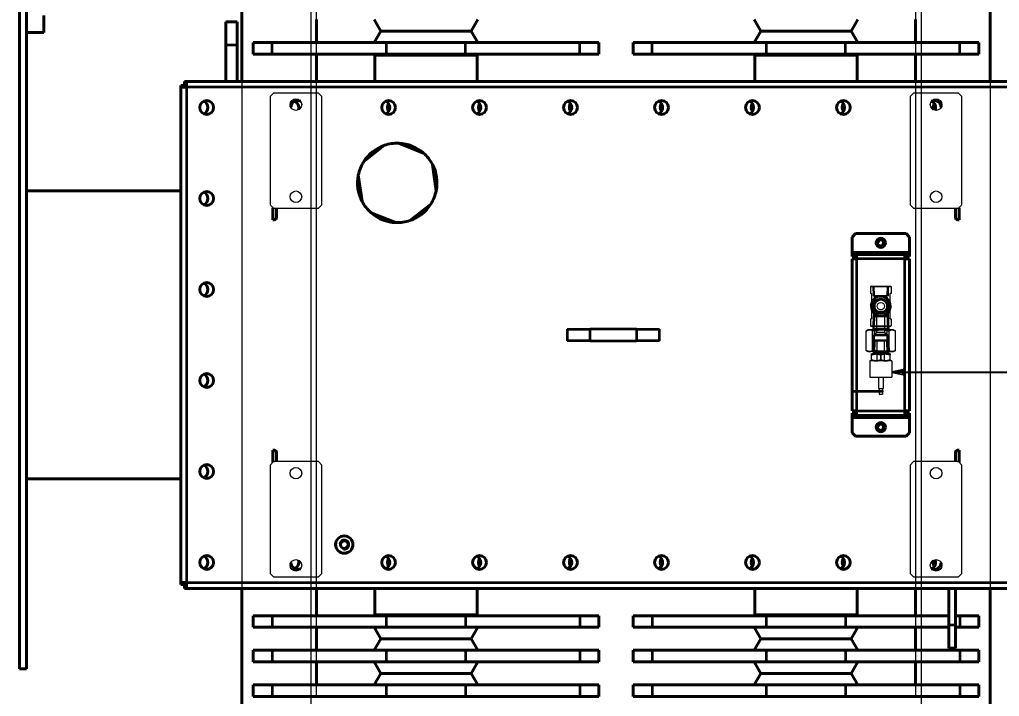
# Model space of a CAD drawing. Header units: millimetres. Extents: x 0 to 5945, y 0 to 4205.
# Drawn here: x 2516 to 3367, y 3101 to 3689 of the extents above; entities that cross this region are included whole.
import ezdxf

# ---------------------------------------------------------------- set-up
doc = ezdxf.new("R2010")
doc.units = ezdxf.units.MM
doc.header["$LTSCALE"] = 5
for name, color, linetype, lineweight in [('가려진 것(ISO)', 2, 'Continuous', 18), ('가시적인 것(ISO)', 3, 'Continuous', 40), ('가시적인 좁은 것(ISO)', 3, 'Continuous', 35), ('기호(ISO)', 5, 'Continuous', 25), ('참조(ISO)', 6, 'Continuous', 35), ('치수(ISO)', 2, 'Continuous', 25)]:
    doc.layers.add(name, color=color, linetype=linetype, lineweight=lineweight)
doc.styles.add('부품번호텍스트_PSTEK_POSCO', font='isocp.shx')
doc.styles.add('치수 텍스트_PSTEK_POSCO', font='isocp.shx')
doc.dimstyles.new('치수_PSTEK_POSCO', dxfattribs={"dimscale": 5, "dimtxt": 3, "dimasz": 2, "dimexe": 2, "dimexo": 2.5, "dimgap": 1, "dimtad": 1, "dimrnd": 1e-08, "dimdsep": 46, "dimtxsty": '치수 텍스트_PSTEK_POSCO', "dimcen": 0.09, "dimdle": 10, "dimclrd": 7, "dimclre": 7, "dimclrt": 2, "dimadec": 1, "dimazin": 2, "dimtfac": 1, "dimtmove": 0, "dimatfit": 3, "dimfxl": 0, "dimtolj": 1, "dimlwd": -1, "dimlwe": -1, "dimarcsym": 0})

# ---------------------------------------------------------------- blocks, each defined once
blk = doc.blocks.new('품번기호7')
at = {"layer": '기호(ISO)', "color": 7}
for p, q in [((656.68, 676.88), (654.68, 676.48)), ((656.68, 676.48), (654.68, 676.48)), ((654.68, 676.48), (656.68, 676.08)), ((656.68, 676.08), (656.68, 676.88)), ((656.68, 676.48), (732.45, 676.48))]:
    blk.add_line(p, q, dxfattribs=at)
at = {"layer": '기호(ISO)', "color": 7, "flags": 128}
blk.add_lwpolyline([(656.68, 676.88), (654.68, 676.48)], dxfattribs=at)
at = {"layer": '기호(ISO)'}
blk.add_circle((739.95, 676.48), 7.5, dxfattribs=at)
at = {"layer": '기호(ISO)', "color": 7}
blk.add_solid([(656.68, 676.88), (654.68, 676.48), (656.68, 676.08), (656.68, 676.88)], dxfattribs=at)
at = {"layer": '기호(ISO)', "color": 7, "insert": (739.95, 676.48), "char_height": 5, "attachment_point": 5, "style": '부품번호텍스트_PSTEK_POSCO'}
blk.add_mtext('11', dxfattribs=at)
blk = doc.blocks.new('*D46')
at = {"layer": 'Defpoints', "color": 0}
for p in [(3345.88, 3979.74), (3794.38, 3979.74), (3345.88, 2849.74)]:
    blk.add_point(p, dxfattribs=at)
at = {"layer": '치수(ISO)', "color": 7}
for p, q in [((3358.38, 3979.74), (3804.38, 3979.74)), ((3794.38, 2859.74), (3794.38, 3969.74)), ((3358.38, 2849.74), (3804.38, 2849.74))]:
    blk.add_line(p, q, dxfattribs=at)
for points in [[(3792.71, 3969.74), (3796.04, 3969.74), (3794.38, 3979.74)], [(3792.71, 2859.74), (3796.04, 2859.74), (3794.38, 2849.74)]]:
    blk.add_solid(points, dxfattribs=at)
at = {"layer": '치수(ISO)', "color": 2, "insert": (3781.88, 3398.98), "char_height": 15, "attachment_point": 4, "rotation": 90, "style": '치수 텍스트_PSTEK_POSCO'}
blk.add_mtext('\\A1;1130', dxfattribs=at)

msp = doc.modelspace()

# ---------------------------------------------------------------- linework, layer by layer
at = {"layer": '가려진 것(ISO)'}
for p, q in [((2768.8806, 4039.7386), (2768.8806, 2789.7386)), ((3298.8806, 4039.7386), (3298.8806, 2789.7386)), ((2773.8806, 3688.5386), (2773.8806, 3698.5386)), ((3293.8806, 3698.5386), (3293.8806, 3688.5386)), ((2773.8806, 3658.5386), (2773.8806, 3668.5386)), ((3293.8806, 3668.5386), (3293.8806, 3658.5386)), ((2708.8806, 3634.7386), (2708.8806, 3194.7386)), ((2773.8806, 3194.7386), (2773.8806, 3634.7386)), ((3293.8806, 3634.7386), (3293.8806, 3194.7386)), ((3358.8806, 3634.7386), (3358.8806, 3194.7386)), ((3255.3806, 3457.2386), (3254.8806, 3456.7386)), ((3254.8806, 3456.7386), (3272.8806, 3456.7386)), ((3254.8806, 3456.7386), (3254.8806, 3450.7386)), ((3255.3806, 3457.2386), (3272.3806, 3457.2386)), ((3257.072, 3457.2386), (3257.341, 3448.6306)), ((3258.4701, 3448.6306), (3258.2011, 3457.2386)), ((3269.2911, 3448.6306), (3269.5601, 3457.2386)), ((3270.4203, 3448.6306), (3270.6893, 3457.2386)), ((3272.3806, 3457.2386), (3272.8806, 3456.7386)), ((3272.8806, 3456.7386), (3272.8806, 3450.7386)), ((3255.8806, 3450.7386), (3254.8806, 3450.7386)), ((3255.8806, 3450.7386), (3255.8806, 3428.7386)), ((3270.4203, 3448.6306), (3257.341, 3448.6306)), ((3258.5211, 3430.8466), (3258.5211, 3448.6306)), ((3269.2401, 3430.8466), (3269.2401, 3448.6306)), ((3272.8806, 3450.7386), (3271.8806, 3450.7386)), ((3271.8806, 3428.7386), (3271.8806, 3450.7386)), ((3257.4242, 3433.149), (3256.9899, 3419.2386)), ((3257.341, 3430.8466), (3257.072, 3422.2386)), ((3257.341, 3430.8466), (3270.4203, 3430.8466)), ((3258.6306, 3435.2386), (3257.4242, 3433.149)), ((3270.337, 3433.149), (3257.4242, 3433.149)), ((3258.2806, 3433.149), (3257.8774, 3420.2323)), ((3258.4701, 3430.8466), (3258.2011, 3422.2386)), ((3269.1306, 3435.2386), (3258.6306, 3435.2386)), ((3260.3806, 3434.7386), (3259.8806, 3435.2386)), ((3267.3806, 3434.7386), (3260.3806, 3434.7386)), ((3260.3806, 3417.0068), (3260.3806, 3434.7386)), ((3267.3806, 3434.7386), (3267.8806, 3435.2386)), ((3267.3806, 3417.0068), (3267.3806, 3434.7386)), ((3269.1306, 3435.2386), (3270.337, 3433.149)), ((3269.2911, 3430.8466), (3269.5601, 3422.2386)), ((3269.8839, 3420.2323), (3269.4806, 3433.149)), ((3270.337, 3433.149), (3270.7713, 3419.2386)), ((3270.6893, 3422.2386), (3270.4203, 3430.8466)), ((3254.8806, 3428.7386), (3255.8806, 3428.7386)), ((3254.8806, 3428.7386), (3254.8806, 3422.7386)), ((3254.8806, 3422.7386), (3272.8806, 3422.7386)), ((3255.3806, 3422.2386), (3254.8806, 3422.7386)), ((3255.3806, 3422.2386), (3272.3806, 3422.2386)), ((3271.8806, 3428.7386), (3272.8806, 3428.7386)), ((3272.3806, 3422.2386), (3272.8806, 3422.7386)), ((3272.8806, 3428.7386), (3272.8806, 3422.7386)), ((3251.2205, 3401.221), (3251.2205, 3418.2561)), ((3252.8806, 3419.2386), (3251.7074, 3418.5612)), ((3254.8304, 3419.2386), (3252.8806, 3419.2386)), ((3264.7703, 3419.2386), (3254.8304, 3419.2386)), ((3256.7865, 3414.2454), (3256.3493, 3400.2386)), ((3256.6609, 3401.221), (3256.6609, 3418.2561)), ((3256.7865, 3414.2454), (3270.9747, 3414.2454)), ((3270.7403, 3420.2323), (3257.0209, 3420.2323)), ((3257.9469, 3415.2386), (3257.4985, 3400.8757)), ((3260.3806, 3417.0068), (3257.9469, 3415.2386)), ((3269.8143, 3415.2386), (3257.9469, 3415.2386)), ((3258.4402, 3401.221), (3258.4402, 3418.2561)), ((3267.3806, 3417.0068), (3260.3806, 3417.0068)), ((3273.8205, 3419.2386), (3264.7703, 3419.2386)), ((3267.3806, 3417.0068), (3269.8143, 3415.2386)), ((3269.321, 3401.221), (3269.321, 3418.2561)), ((3269.8143, 3415.2386), (3270.2627, 3400.8757)), ((3271.412, 3400.2386), (3270.9747, 3414.2454)), ((3271.1003, 3401.221), (3271.1003, 3418.2561)), ((3274.8806, 3419.2386), (3273.8205, 3419.2386)), ((3274.8806, 3419.2386), (3276.0538, 3418.5612)), ((3276.5407, 3401.221), (3276.5407, 3418.2561)), ((3257.4618, 3409.355), (3257.1148, 3398.2386)), ((3258.3454, 3410.2386), (3257.4618, 3409.355)), ((3270.2994, 3409.355), (3257.4618, 3409.355)), ((3270.2994, 3409.355), (3257.4618, 3409.355)), ((3258.5912, 3409.355), (3258.2752, 3399.2336)), ((3269.4158, 3410.2386), (3258.3454, 3410.2386)), ((3260.6306, 3392.2386), (3260.6306, 3410.2386)), ((3267.1306, 3392.2386), (3267.1306, 3410.2386)), ((3269.486, 3399.2336), (3269.17, 3409.355)), ((3269.4158, 3410.2386), (3270.2994, 3409.355)), ((3270.2994, 3409.355), (3270.6464, 3398.2386)), ((3252.8806, 3400.2386), (3251.7074, 3400.9159)), ((3254.8304, 3400.2386), (3252.8806, 3400.2386)), ((3264.7703, 3400.2386), (3254.8304, 3400.2386)), ((3255.0006, 3400.4551), (3254.8756, 3400.2386)), ((3272.7606, 3400.4551), (3255.0006, 3400.4551)), ((3255.1256, 3400.2386), (3255.0006, 3400.4551)), ((3255.8804, 3393.1051), (3255.8804, 3397.372)), ((3259.8803, 3398.2386), (3255.8806, 3398.2386)), ((3255.8808, 3393.1051), (3255.8808, 3397.372)), ((3257.4985, 3400.8757), (3257.1306, 3400.2386)), ((3270.6154, 3399.2336), (3257.1459, 3399.2336)), ((3257.4985, 3400.8757), (3270.2627, 3400.8757)), ((3267.8803, 3398.2386), (3259.8803, 3398.2386)), ((3263.8802, 3397.372), (3263.8802, 3393.1051)), ((3263.881, 3393.1051), (3263.881, 3397.372)), ((3273.8205, 3400.2386), (3264.7703, 3400.2386)), ((3271.8806, 3398.2386), (3267.8803, 3398.2386)), ((3270.2627, 3400.8757), (3270.6306, 3400.2386)), ((3271.8804, 3393.1051), (3271.8804, 3397.372)), ((3271.8808, 3393.1051), (3271.8808, 3397.372)), ((3272.6356, 3400.2386), (3272.7606, 3400.4551)), ((3272.7606, 3400.4551), (3272.8856, 3400.2386)), ((3274.8806, 3400.2386), (3273.8205, 3400.2386)), ((3274.8806, 3400.2386), (3276.0538, 3400.9159)), ((3273.3806, 3392.2386), (3254.3806, 3392.2386)), ((3254.3806, 3392.2386), (3254.3806, 3378.2386)), ((3273.3806, 3392.2386), (3273.3806, 3378.2386)), ((3254.3806, 3378.2386), (3273.3806, 3378.2386)), ((3261.8806, 3378.2386), (3261.8806, 3368.2386)), ((3265.8806, 3378.2386), (3265.8806, 3368.2386)), ((3265.555, 3366.2386), (3240.555, 3366.2386)), ((3240.555, 3365.2386), (3265.555, 3365.2386)), ((3261.8806, 3368.2386), (3265.8806, 3368.2386)), ((3262.3806, 3368.2386), (3262.3806, 3363.2386)), ((3262.3806, 3363.2386), (3265.3806, 3363.2386)), ((3265.3806, 3368.2386), (3265.3806, 3363.2386)), ((2773.8806, 3160.9386), (2773.8806, 3170.9386)), ((3293.8806, 3170.9386), (3293.8806, 3160.9386)), ((2773.8806, 3130.9386), (2773.8806, 3140.9386)), ((3293.8806, 3140.9386), (3293.8806, 3130.9386)), ((2773.8806, 3100.9386), (2773.8806, 3110.9386)), ((3293.8806, 3110.9386), (3293.8806, 3100.9386))]:
    msp.add_line(p, q, dxfattribs=at)
for radius in [8.5, 6.7658, 6.4188, 5.6795, 5.5352, 5.4105, 3.25]:
    msp.add_circle((3263.8806, 3439.7386), radius, dxfattribs=at)
for centre, radius, start, end in [((3263.8806, 3439.7386), 9, 27.2660445, 152.7339555), ((3263.8806, 3439.7386), 8, 81.1905755, 141.1905755), ((3263.8806, 3439.7386), 8, 21.1905755, 81.1905755), ((3263.8806, 3439.7386), 9, 152.7339555, 207.2660445), ((3263.8806, 3439.7386), 8, 141.1905755, 201.1905755), ((3263.8806, 3439.7386), 6.5397, 190, 100), ((3263.8806, 3439.7386), 5.3595, 152.1951561, 207.8048439), ((3263.8806, 3439.7386), 5.8783, 211.1905755, 121.1905755), ((3263.8806, 3439.7386), 5.5624, 211.1905755, 121.1905755), ((3263.8806, 3439.7386), 5.3595, 27.8048439, 152.1951561), ((3263.8806, 3439.7386), 5.3595, 332.1951561, 27.8048439), ((3263.8806, 3439.7386), 8, 321.1905755, 21.1905755), ((3263.8806, 3439.7386), 9, 332.7339555, 27.2660445), ((3263.8806, 3439.7386), 9, 207.2660445, 332.7339555), ((3263.8806, 3439.7386), 8, 201.1905755, 261.1905755), ((3263.8806, 3439.7386), 5.3595, 207.8048439, 332.1951561), ((3263.8806, 3439.7386), 8, 261.1905755, 321.1905755), ((3240.555, 3365.7386), 0.5, 90, 270), ((3240.555, 3365.7386), 0.5, 270, 90), ((3265.555, 3365.7386), 0.5, 90, 270), ((3265.555, 3365.7386), 0.5, 270, 90)]:
    msp.add_arc(centre, radius, start, end, dxfattribs=at)
for points, weights in [([(3260.5415, 3448.3516), (3258.9902, 3446.4228), (3257.6467, 3444.7524)], [1.01001874936, 1.04314139574, 1]), ([(3265.1058, 3447.6442), (3262.9875, 3447.9725), (3260.5415, 3448.3516)], [1, 1.04314139574, 1.01001874936]), ([(3269.6701, 3446.9368), (3267.2241, 3447.3159), (3265.1058, 3447.6442)], [1.01001874936, 1.04314139574, 1]), ([(3271.3397, 3442.6303), (3270.5648, 3444.629), (3269.6701, 3446.9368)], [1, 1.04314139574, 1.01001874936]), ([(3257.6467, 3444.7524), (3256.3033, 3443.0821), (3254.752, 3441.1533)], [1, 1.04314139574, 1.01001874936]), ([(3254.752, 3441.1533), (3255.6467, 3438.8454), (3256.4215, 3436.8468)], [1.01001874936, 1.04314139574, 1]), ([(3270.1145, 3434.7247), (3271.4579, 3436.3951), (3273.0092, 3438.3238)], [1, 1.04314139574, 1.01001874936]), ([(3273.0092, 3438.3238), (3272.1145, 3440.6317), (3271.3397, 3442.6303)], [1.01001874936, 1.04314139574, 1]), ([(3256.4215, 3436.8468), (3257.1964, 3434.8481), (3258.0911, 3432.5403)], [1, 1.04314139574, 1.01001874936]), ([(3258.0911, 3432.5403), (3260.5371, 3432.1612), (3262.6554, 3431.8329)], [1.01001874936, 1.04314139574, 1]), ([(3262.6554, 3431.8329), (3264.7737, 3431.5047), (3267.2197, 3431.1256)], [1, 1.04314139574, 1.01001874936]), ([(3267.2197, 3431.1256), (3268.771, 3433.0543), (3270.1145, 3434.7247)], [1.01001874936, 1.04314139574, 1]), ([(3253.9407, 3419.2386), (3252.6783, 3419.2386), (3251.2205, 3418.2561)], [1, 1.04114207867, 1.00615079326]), ([(3251.2205, 3418.2561), (3253.155, 3419.2386), (3254.8304, 3419.2386)], [1.00615079326, 1.04114207867, 1]), ([(3256.6609, 3418.2561), (3255.2032, 3419.2386), (3253.9407, 3419.2386)], [1.00615079326, 1.04114207867, 1]), ([(3254.8304, 3419.2386), (3256.5057, 3419.2386), (3258.4402, 3418.2561)], [1, 1.04114207867, 1.00615079326]), ([(3262.991, 3419.2386), (3260.0532, 3419.2386), (3256.6609, 3418.2561)], [1, 1.04114207867, 1.00615079326]), ([(3258.4402, 3418.2561), (3261.8325, 3419.2386), (3264.7703, 3419.2386)], [1.00615079326, 1.04114207867, 1]), ([(3269.321, 3418.2561), (3265.9287, 3419.2386), (3262.991, 3419.2386)], [1.00615079326, 1.04114207867, 1]), ([(3264.7703, 3419.2386), (3267.708, 3419.2386), (3271.1003, 3418.2561)], [1, 1.04114207867, 1.00615079326]), ([(3272.9309, 3419.2386), (3271.2555, 3419.2386), (3269.321, 3418.2561)], [1, 1.04114207867, 1.00615079326]), ([(3271.1003, 3418.2561), (3272.5581, 3419.2386), (3273.8205, 3419.2386)], [1.00615079326, 1.04114207867, 1]), ([(3276.5407, 3418.2561), (3274.6062, 3419.2386), (3272.9309, 3419.2386)], [1.00615079326, 1.04114207867, 1]), ([(3273.8205, 3419.2386), (3275.083, 3419.2386), (3276.5407, 3418.2561)], [1, 1.04114207867, 1.00615079326]), ([(3251.2205, 3401.221), (3252.6783, 3400.2386), (3253.9407, 3400.2386)], [1.00615079326, 1.04114207867, 1]), ([(3254.8304, 3400.2386), (3253.155, 3400.2386), (3251.2205, 3401.221)], [1, 1.04114207867, 1.00615079326]), ([(3253.9407, 3400.2386), (3255.2032, 3400.2386), (3256.6609, 3401.221)], [1, 1.04114207867, 1.00615079326]), ([(3258.4402, 3401.221), (3256.5057, 3400.2386), (3254.8304, 3400.2386)], [1.00615079326, 1.04114207867, 1]), ([(3255.8806, 3398.2386), (3255.8805, 3398.2386), (3255.8804, 3397.372)], [1, 1.04314139574, 1.01001874936]), ([(3255.8804, 3397.372), (3258.024, 3398.2386), (3259.8803, 3398.2386)], [1.01001874936, 1.04314139574, 1]), ([(3255.8808, 3397.372), (3255.8807, 3398.2386), (3255.8806, 3398.2386)], [1.01001874936, 1.04314139574, 1]), ([(3259.8803, 3398.2386), (3258.0241, 3398.2384), (3255.8808, 3397.372)], [1.00001201044, 1.04313678455, 1.01001874936]), ([(3256.6609, 3401.221), (3260.0532, 3400.2386), (3262.991, 3400.2386)], [1.00615079326, 1.04114207867, 1]), ([(3264.7703, 3400.2386), (3261.8325, 3400.2386), (3258.4402, 3401.221)], [1, 1.04114207867, 1.00615079326]), ([(3259.8803, 3398.2386), (3261.7367, 3398.2386), (3263.8802, 3397.372)], [1, 1.04314139574, 1.01001874936]), ([(3263.881, 3397.372), (3261.7373, 3398.2386), (3259.8809, 3398.2386)], [1.01001874936, 1.04314139574, 1]), ([(3262.991, 3400.2386), (3265.9287, 3400.2386), (3269.321, 3401.221)], [1, 1.04114207867, 1.00615079326]), ([(3263.8802, 3397.372), (3266.0239, 3398.2386), (3267.8803, 3398.2386)], [1.01001874936, 1.04314139574, 1]), ([(3267.8803, 3398.2386), (3266.0242, 3398.2384), (3263.881, 3397.372)], [1.00001201098, 1.04313678434, 1.01001874936]), ([(3271.1003, 3401.221), (3267.708, 3400.2386), (3264.7703, 3400.2386)], [1.00615079326, 1.04114207867, 1]), ([(3267.8803, 3398.2386), (3269.7368, 3398.2386), (3271.8804, 3397.372)], [1, 1.04314139574, 1.01001874936]), ([(3271.8808, 3397.372), (3269.7372, 3398.2386), (3267.8809, 3398.2386)], [1.01001874936, 1.04314139574, 1]), ([(3269.321, 3401.221), (3271.2555, 3400.2386), (3272.9309, 3400.2386)], [1.00615079326, 1.04114207867, 1]), ([(3273.8205, 3400.2386), (3272.5581, 3400.2386), (3271.1003, 3401.221)], [1, 1.04114207867, 1.00615079326]), ([(3271.8804, 3397.372), (3271.8805, 3398.2386), (3271.8806, 3398.2386)], [1.01001874936, 1.04314139574, 1]), ([(3271.8806, 3398.2386), (3271.8807, 3398.2386), (3271.8808, 3397.372)], [1, 1.04314139574, 1.01001874936]), ([(3272.9309, 3400.2386), (3274.6062, 3400.2386), (3276.5407, 3401.221)], [1, 1.04114207867, 1.00615079326]), ([(3276.5407, 3401.221), (3275.083, 3400.2386), (3273.8205, 3400.2386)], [1.00615079326, 1.04114207867, 1]), ([(3259.8803, 3392.2386), (3258.024, 3392.2386), (3255.8804, 3393.1051)], [1, 1.04314139574, 1.01001874936]), ([(3255.8804, 3393.1051), (3255.8805, 3392.2386), (3255.8806, 3392.2386)], [1.01001874936, 1.04314139574, 1]), ([(3255.8806, 3392.2386), (3255.8807, 3392.2386), (3255.8808, 3393.1051)], [1, 1.04314139574, 1.01001874936]), ([(3255.8808, 3393.1051), (3258.0241, 3392.2387), (3259.8803, 3392.2386)], [1.01001874936, 1.04313678455, 1.00001201044]), ([(3263.8802, 3393.1051), (3261.7367, 3392.2386), (3259.8803, 3392.2386)], [1.01001874936, 1.04314139574, 1]), ([(3259.8809, 3392.2386), (3261.7373, 3392.2386), (3263.881, 3393.1051)], [1, 1.04314139574, 1.01001874936]), ([(3267.8803, 3392.2386), (3266.0239, 3392.2386), (3263.8802, 3393.1051)], [1, 1.04314139574, 1.01001874936]), ([(3263.881, 3393.1051), (3266.0242, 3392.2387), (3267.8803, 3392.2386)], [1.01001874936, 1.04313678434, 1.00001201098]), ([(3271.8804, 3393.1051), (3269.7368, 3392.2386), (3267.8803, 3392.2386)], [1.01001874936, 1.04314139574, 1]), ([(3267.8809, 3392.2386), (3269.7372, 3392.2386), (3271.8808, 3393.1051)], [1, 1.04314139574, 1.01001874936]), ([(3271.8806, 3392.2386), (3271.8805, 3392.2386), (3271.8804, 3393.1051)], [1, 1.04314139574, 1.01001874936]), ([(3271.8808, 3393.1051), (3271.8807, 3392.2386), (3271.8806, 3392.2386)], [1.01001874936, 1.04314139574, 1])]:
    msp.add_rational_spline(points, weights, degree=2, dxfattribs=at)
for points, knots in [([(3259.1399, 3437.2386), (3259.1303, 3437.3216), (3259.1212, 3437.4049), (3259.0344, 3438.2481), (3258.9992, 3439.0243), (3258.9992, 3440.5387), (3259.0426, 3441.3961), (3259.1399, 3442.2386)], [2.173985365, 2.173985365, 2.173985365, 2.173985365, 2.197528058, 2.197528058, 2.411820652, 2.411820652, 2.651873201, 2.651873201, 2.651873201, 2.651873201]), ([(3268.6213, 3442.2386), (3268.7186, 3441.3961), (3268.762, 3440.5387), (3268.762, 3439.7386), (3268.762, 3439.0243), (3268.7268, 3438.2481), (3268.64, 3437.4049), (3268.6309, 3437.3216), (3268.6213, 3437.2386)], [-0.240052549, -0.240052549, -0.240052549, -0.240052549, 0, 0, 0, 0.214292594, 0.214292594, 0.237835287, 0.237835287, 0.237835287, 0.237835287]), ([(3263.0541, 3366.2386), (3263.0023, 3366.2386), (3262.9534, 3366.2271), (3262.8644, 3366.1818), (3262.8256, 3366.1482), (3262.7599, 3366.0613), (3262.7341, 3366.0079), (3262.6986, 3365.8897), (3262.6889, 3365.8262), (3262.6852, 3365.6986), (3262.6908, 3365.6363), (3262.717, 3365.5167), (3262.7377, 3365.4609), (3262.7952, 3365.3629), (3262.832, 3365.3219), (3262.9183, 3365.2635), (3262.9665, 3365.2459), (3263.0692, 3365.2351), (3263.1221, 3365.2413), (3263.2291, 3365.2762), (3263.2821, 3365.3052), (3263.3802, 3365.3844), (3263.4243, 3365.4352), (3263.4892, 3365.548), (3263.5107, 3365.6086), (3263.5282, 3365.732), (3263.5251, 3365.7928), (3263.4962, 3365.9116), (3263.4705, 3365.9678), (3263.3994, 3366.0721), (3263.3531, 3366.1185), (3263.2632, 3366.1816), (3263.2221, 3366.2026), (3263.138, 3366.2312), (3263.0955, 3366.2386), (3263.0541, 3366.2386)], [0, 0, 0, 0, 0.018626757, 0.018626757, 0.03757087, 0.03757087, 0.057354294, 0.057354294, 0.076863456, 0.076863456, 0.095668313, 0.095668313, 0.114918217, 0.114918217, 0.134778795, 0.134778795, 0.153976602, 0.153976602, 0.172565681, 0.172565681, 0.191834564, 0.191834564, 0.212163809, 0.212163809, 0.231358791, 0.231358791, 0.249597254, 0.249597254, 0.268096145, 0.268096145, 0.288068, 0.288068, 0.302957237, 0.302957237, 0.317861023, 0.317861023, 0.317861023, 0.317861023]), ([(3264.5513, 3366.2386), (3264.6068, 3366.2386), (3264.6599, 3366.2271), (3264.7591, 3366.1819), (3264.8039, 3366.1475), (3264.88, 3366.0588), (3264.9104, 3366.004), (3264.9507, 3365.8861), (3264.9617, 3365.8249), (3264.966, 3365.7018), (3264.96, 3365.6419), (3264.9316, 3365.5257), (3264.9088, 3365.471), (3264.8457, 3365.3722), (3264.8045, 3365.3297), (3264.709, 3365.2678), (3264.6558, 3365.2483), (3264.5439, 3365.2348), (3264.487, 3365.2398), (3264.3748, 3365.2727), (3264.3209, 3365.3002), (3264.2216, 3365.3759), (3264.1776, 3365.4243), (3264.1095, 3365.5356), (3264.0862, 3365.5976), (3264.066, 3365.7248), (3264.0684, 3365.7882), (3264.0972, 3365.9112), (3264.1235, 3365.9695), (3264.1965, 3366.0753), (3264.2435, 3366.1215), (3264.3356, 3366.1836), (3264.3774, 3366.204), (3264.4639, 3366.2316), (3264.5079, 3366.2386), (3264.5513, 3366.2386)], [0, 0, 0, 0, 0.018634742, 0.018634742, 0.038190757, 0.038190757, 0.058575534, 0.058575534, 0.077455451, 0.077455451, 0.095568377, 0.095568377, 0.114384158, 0.114384158, 0.134602426, 0.134602426, 0.154260368, 0.154260368, 0.173047357, 0.173047357, 0.191779044, 0.191779044, 0.211378411, 0.211378411, 0.231098933, 0.231098933, 0.25000968, 0.25000968, 0.269027367, 0.269027367, 0.288820137, 0.288820137, 0.303313238, 0.303313238, 0.317842934, 0.317842934, 0.317842934, 0.317842934])]:
    msp.add_open_spline(points, degree=3, knots=knots, dxfattribs=at)
at = {"layer": '가시적인 것(ISO)'}
for p, q in [((2708.8806, 4039.7386), (2708.8806, 3634.7386)), ((3358.8806, 4039.7386), (3358.8806, 3634.7386)), ((2515.8806, 3704.7386), (2515.8806, 3124.7386)), ((2521.8806, 3124.7386), (2521.8806, 3704.7386)), ((2536.8806, 3677.2386), (2536.8806, 3692.2386)), ((2704.8806, 3686.7386), (2694.8806, 3686.7386)), ((2694.8806, 3666.7386), (2694.8806, 3686.7386)), ((2704.8806, 3686.7386), (2704.8806, 3666.7386)), ((2773.8806, 3668.5386), (2773.8806, 3688.5386)), ((2829.6541, 3678.5386), (2823.8806, 3688.5386)), ((2908.1071, 3678.5386), (2913.8806, 3688.5386)), ((3159.6541, 3678.5386), (3153.8806, 3688.5386)), ((3238.1071, 3678.5386), (3243.8806, 3688.5386)), ((3293.8806, 3688.5386), (3293.8806, 3668.5386)), ((2521.8806, 3677.2386), (2536.8806, 3677.2386)), ((2829.6541, 3678.5386), (2823.8806, 3668.5386)), ((2908.1071, 3678.5386), (2829.6541, 3678.5386)), ((2908.1071, 3678.5386), (2913.8806, 3668.5386)), ((3159.6541, 3678.5386), (3153.8806, 3668.5386)), ((3238.1071, 3678.5386), (3159.6541, 3678.5386)), ((3238.1071, 3678.5386), (3243.8806, 3668.5386)), ((2735.3301, 3668.5386), (2718.8806, 3668.5386)), ((2718.8806, 3658.5386), (2718.8806, 3668.5386)), ((2735.3301, 3668.5386), (2834.6786, 3668.5386)), ((2903.0826, 3668.5386), (2834.6786, 3668.5386)), ((2903.0826, 3668.5386), (3002.4311, 3668.5386)), ((3018.8806, 3668.5386), (3002.4311, 3668.5386)), ((3018.8806, 3658.5386), (3018.8806, 3668.5386)), ((3065.3301, 3668.5386), (3048.8806, 3668.5386)), ((3048.8806, 3658.5386), (3048.8806, 3668.5386)), ((3065.3301, 3668.5386), (3164.6786, 3668.5386)), ((3233.0826, 3668.5386), (3164.6786, 3668.5386)), ((3233.0826, 3668.5386), (3332.4311, 3668.5386)), ((3348.8806, 3668.5386), (3332.4311, 3668.5386)), ((3348.8806, 3658.5386), (3348.8806, 3668.5386)), ((2694.8806, 3634.7386), (2694.8806, 3666.7386)), ((2704.8806, 3634.7386), (2704.8806, 3666.7386)), ((2718.8806, 3658.5386), (2735.3301, 3658.5386)), ((2834.6786, 3658.5386), (2735.3301, 3658.5386)), ((2773.8806, 3634.7386), (2773.8806, 3658.5386)), ((2824.3306, 3657.7591), (2823.8806, 3658.5386)), ((2913.4306, 3657.7591), (2824.3306, 3657.7591)), ((2824.3306, 3657.7591), (2824.3306, 3634.7386)), ((2834.6786, 3658.5386), (2903.0826, 3658.5386)), ((3002.4311, 3658.5386), (2903.0826, 3658.5386)), ((2913.4306, 3657.7591), (2913.8806, 3658.5386)), ((2913.4306, 3657.7591), (2913.4306, 3634.7386)), ((3002.4311, 3658.5386), (3018.8806, 3658.5386)), ((3048.8806, 3658.5386), (3065.3301, 3658.5386)), ((3164.6786, 3658.5386), (3065.3301, 3658.5386)), ((3154.3306, 3657.7591), (3153.8806, 3658.5386)), ((3243.4306, 3657.7591), (3154.3306, 3657.7591)), ((3154.3306, 3657.7591), (3154.3306, 3634.7386)), ((3164.6786, 3658.5386), (3233.0826, 3658.5386)), ((3332.4311, 3658.5386), (3233.0826, 3658.5386)), ((3243.4306, 3657.7591), (3243.8806, 3658.5386)), ((3243.4306, 3657.7591), (3243.4306, 3634.7386)), ((3293.8806, 3658.5386), (3293.8806, 3634.7386)), ((3332.4311, 3658.5386), (3348.8806, 3658.5386)), ((2659.1513, 3634.7386), (2660.8806, 3634.7386)), ((2659.1513, 3631.5386), (2659.1513, 3634.7386)), ((2660.8806, 3634.7386), (3406.8806, 3634.7386)), ((2659.0806, 3631.4679), (2655.8806, 3631.4679)), ((2655.8806, 3629.7386), (2655.8806, 3631.4679)), ((2655.8806, 3199.7386), (2655.8806, 3629.7386)), ((2659.0806, 3629.7386), (2659.0806, 3631.4679)), ((2659.1513, 3631.5386), (2660.8806, 3631.5386)), ((2832.8294, 3579.4207), (2814.6574, 3565.0758)), ((2866.6586, 3572.6502), (2845.1495, 3581.2152)), ((2877.7097, 3539.9681), (2874.3727, 3562.878)), ((2810.0515, 3553.509), (2813.3885, 3530.5991)), ((2655.8806, 3539.7386), (2521.8806, 3539.7386)), ((2735.8806, 3525.2386), (2735.8806, 3514.7386)), ((2738.8806, 3516.7386), (2738.8806, 3524.7386)), ((2854.9318, 3514.0564), (2873.1038, 3528.4013)), ((3328.8806, 3524.7386), (3328.8806, 3516.7386)), ((3331.8806, 3514.7386), (3331.8806, 3525.2386)), ((2735.8806, 3514.7386), (2736.8806, 3514.7386)), ((2821.1026, 3520.8269), (2842.6117, 3512.2619)), ((3330.8806, 3514.7386), (3331.8806, 3514.7386)), ((3238.8806, 3499.7386), (3241.8806, 3502.7386)), ((3238.8806, 3499.7386), (3238.8806, 3486.7386)), ((3285.8806, 3502.7386), (3241.8806, 3502.7386)), ((3285.8806, 3502.7386), (3288.8806, 3499.7386)), ((3288.8806, 3499.7386), (3288.8806, 3486.7386)), ((3238.8806, 3486.7386), (3238.8806, 3484.7386)), ((3238.8806, 3482.7386), (3238.8806, 3484.7386)), ((3238.8806, 3484.7386), (3242.8806, 3484.7386)), ((3242.8806, 3482.7386), (3238.8806, 3482.7386)), ((3238.8806, 3348.7386), (3238.8806, 3480.7386)), ((3242.8806, 3480.7386), (3238.8806, 3480.7386)), ((3242.8806, 3480.7386), (3242.8806, 3484.7386)), ((3242.8806, 3484.7386), (3284.8806, 3484.7386)), ((3284.8806, 3484.7386), (3284.8806, 3480.7386)), ((3284.8806, 3484.7386), (3288.8806, 3484.7386)), ((3288.8806, 3482.7386), (3284.8806, 3482.7386)), ((3288.8806, 3480.7386), (3284.8806, 3480.7386)), ((3288.8806, 3486.7386), (3288.8806, 3484.7386)), ((3288.8806, 3484.7386), (3288.8806, 3482.7386)), ((3288.8806, 3480.7386), (3288.8806, 3348.7386)), ((3238.8806, 3348.7386), (3242.8806, 3348.7386)), ((3238.8806, 3344.7386), (3238.8806, 3346.7386)), ((3238.8806, 3346.7386), (3242.8806, 3346.7386)), ((3238.8806, 3342.7386), (3238.8806, 3344.7386)), ((3242.8806, 3344.7386), (3238.8806, 3344.7386)), ((3242.8806, 3344.7386), (3242.8806, 3348.7386)), ((3284.8806, 3344.7386), (3242.8806, 3344.7386)), ((3284.8806, 3348.7386), (3288.8806, 3348.7386)), ((3284.8806, 3348.7386), (3284.8806, 3344.7386)), ((3284.8806, 3346.7386), (3288.8806, 3346.7386)), ((3288.8806, 3344.7386), (3284.8806, 3344.7386)), ((3288.8806, 3346.7386), (3288.8806, 3344.7386)), ((3288.8806, 3342.7386), (3288.8806, 3344.7386)), ((3238.8806, 3329.7386), (3238.8806, 3342.7386)), ((3288.8806, 3329.7386), (3288.8806, 3342.7386)), ((3241.8806, 3326.7386), (3238.8806, 3329.7386)), ((3288.8806, 3329.7386), (3285.8806, 3326.7386)), ((3241.8806, 3326.7386), (3285.8806, 3326.7386)), ((2736.8806, 3314.7386), (2735.8806, 3314.7386)), ((2735.8806, 3314.7386), (2735.8806, 3304.2386)), ((2738.8806, 3304.7386), (2738.8806, 3312.7386)), ((3328.8806, 3312.7386), (3328.8806, 3304.7386)), ((3331.8806, 3314.7386), (3330.8806, 3314.7386)), ((3331.8806, 3304.2386), (3331.8806, 3314.7386)), ((2655.8806, 3289.7386), (2521.8806, 3289.7386)), ((2655.8806, 3198.0093), (2655.8806, 3199.7386)), ((2659.0806, 3198.0093), (2655.8806, 3198.0093)), ((2659.0806, 3198.0093), (2659.0806, 3199.7386)), ((2660.8806, 3197.9386), (2659.1513, 3197.9386)), ((2659.1513, 3197.9386), (2659.1513, 3194.7386)), ((2660.8806, 3194.7386), (2659.1513, 3194.7386)), ((3406.8806, 3194.7386), (2660.8806, 3194.7386)), ((2708.8806, 3194.7386), (2708.8806, 2789.7386)), ((2773.8806, 3170.9386), (2773.8806, 3194.7386)), ((2824.3306, 3171.718), (2824.3306, 3194.7386)), ((2913.4306, 3171.718), (2913.4306, 3194.7386)), ((3154.3306, 3171.718), (3154.3306, 3194.7386)), ((3243.4306, 3171.718), (3243.4306, 3194.7386)), ((3293.8806, 3194.7386), (3293.8806, 3170.9386)), ((3322.8806, 3194.7386), (3322.8806, 3162.7386)), ((3328.8806, 3194.7386), (3328.8806, 3162.7386)), ((3358.8806, 3194.7386), (3358.8806, 2789.7386)), ((2735.3301, 3170.9386), (2718.8806, 3170.9386)), ((2718.8806, 3170.9386), (2718.8806, 3160.9386)), ((2735.3301, 3170.9386), (2834.6786, 3170.9386)), ((2824.3306, 3171.718), (2823.8806, 3170.9386)), ((2824.3306, 3171.718), (2913.4306, 3171.718)), ((2903.0826, 3170.9386), (2834.6786, 3170.9386)), ((2903.0826, 3170.9386), (3002.4311, 3170.9386)), ((2913.4306, 3171.718), (2913.8806, 3170.9386)), ((3018.8806, 3170.9386), (3002.4311, 3170.9386)), ((3018.8806, 3170.9386), (3018.8806, 3160.9386)), ((3065.3301, 3170.9386), (3048.8806, 3170.9386)), ((3048.8806, 3170.9386), (3048.8806, 3160.9386)), ((3065.3301, 3170.9386), (3164.6786, 3170.9386)), ((3154.3306, 3171.718), (3153.8806, 3170.9386)), ((3154.3306, 3171.718), (3243.4306, 3171.718)), ((3233.0826, 3170.9386), (3164.6786, 3170.9386)), ((3233.0826, 3170.9386), (3322.8806, 3170.9386)), ((3243.4306, 3171.718), (3243.8806, 3170.9386)), ((3328.8806, 3170.9386), (3332.4311, 3170.9386)), ((3348.8806, 3170.9386), (3332.4311, 3170.9386)), ((3348.8806, 3170.9386), (3348.8806, 3160.9386)), ((2718.8806, 3160.9386), (2735.3301, 3160.9386)), ((2834.6786, 3160.9386), (2735.3301, 3160.9386)), ((2773.8806, 3140.9386), (2773.8806, 3160.9386)), ((2829.6541, 3150.9386), (2823.8806, 3160.9386)), ((2834.6786, 3160.9386), (2903.0826, 3160.9386)), ((3002.4311, 3160.9386), (2903.0826, 3160.9386)), ((2908.1071, 3150.9386), (2913.8806, 3160.9386)), ((3002.4311, 3160.9386), (3018.8806, 3160.9386)), ((3048.8806, 3160.9386), (3065.3301, 3160.9386)), ((3164.6786, 3160.9386), (3065.3301, 3160.9386)), ((3159.6541, 3150.9386), (3153.8806, 3160.9386)), ((3164.6786, 3160.9386), (3233.0826, 3160.9386)), ((3322.8806, 3160.9386), (3233.0826, 3160.9386)), ((3238.1071, 3150.9386), (3243.8806, 3160.9386)), ((3293.8806, 3160.9386), (3293.8806, 3140.9386)), ((3322.8806, 3142.7386), (3322.8806, 3162.7386)), ((3328.8806, 3162.7386), (3328.8806, 3142.7386)), ((3332.4311, 3160.9386), (3328.8806, 3160.9386)), ((3332.4311, 3160.9386), (3348.8806, 3160.9386)), ((2829.6541, 3150.9386), (2823.8806, 3140.9386)), ((2829.6541, 3150.9386), (2908.1071, 3150.9386)), ((2908.1071, 3150.9386), (2913.8806, 3140.9386)), ((3159.6541, 3150.9386), (3153.8806, 3140.9386)), ((3159.6541, 3150.9386), (3238.1071, 3150.9386)), ((3238.1071, 3150.9386), (3243.8806, 3140.9386)), ((2735.3301, 3140.9386), (2718.8806, 3140.9386)), ((2718.8806, 3140.9386), (2718.8806, 3130.9386)), ((2735.3301, 3140.9386), (2834.6786, 3140.9386)), ((2903.0826, 3140.9386), (2834.6786, 3140.9386)), ((2903.0826, 3140.9386), (3002.4311, 3140.9386)), ((3018.8806, 3140.9386), (3002.4311, 3140.9386)), ((3018.8806, 3140.9386), (3018.8806, 3130.9386)), ((3065.3301, 3140.9386), (3048.8806, 3140.9386)), ((3048.8806, 3140.9386), (3048.8806, 3130.9386)), ((3065.3301, 3140.9386), (3164.6786, 3140.9386)), ((3233.0826, 3140.9386), (3164.6786, 3140.9386)), ((3233.0826, 3140.9386), (3332.4311, 3140.9386)), ((3322.8806, 3142.7386), (3328.8806, 3142.7386)), ((3348.8806, 3140.9386), (3332.4311, 3140.9386)), ((3348.8806, 3140.9386), (3348.8806, 3130.9386)), ((2521.8806, 3124.7386), (2515.8806, 3124.7386)), ((2718.8806, 3130.9386), (2735.3301, 3130.9386)), ((2834.6786, 3130.9386), (2735.3301, 3130.9386)), ((2773.8806, 3110.9386), (2773.8806, 3130.9386)), ((2829.6541, 3120.9386), (2823.8806, 3130.9386)), ((2834.6786, 3130.9386), (2903.0826, 3130.9386)), ((3002.4311, 3130.9386), (2903.0826, 3130.9386)), ((2908.1071, 3120.9386), (2913.8806, 3130.9386)), ((3002.4311, 3130.9386), (3018.8806, 3130.9386)), ((3048.8806, 3130.9386), (3065.3301, 3130.9386)), ((3164.6786, 3130.9386), (3065.3301, 3130.9386)), ((3159.6541, 3120.9386), (3153.8806, 3130.9386)), ((3164.6786, 3130.9386), (3233.0826, 3130.9386)), ((3332.4311, 3130.9386), (3233.0826, 3130.9386)), ((3238.1071, 3120.9386), (3243.8806, 3130.9386)), ((3293.8806, 3130.9386), (3293.8806, 3110.9386)), ((3332.4311, 3130.9386), (3348.8806, 3130.9386)), ((2829.6541, 3120.9386), (2823.8806, 3110.9386)), ((2829.6541, 3120.9386), (2908.1071, 3120.9386)), ((2908.1071, 3120.9386), (2913.8806, 3110.9386)), ((3159.6541, 3120.9386), (3153.8806, 3110.9386)), ((3159.6541, 3120.9386), (3238.1071, 3120.9386)), ((3238.1071, 3120.9386), (3243.8806, 3110.9386)), ((2735.3301, 3110.9386), (2718.8806, 3110.9386)), ((2718.8806, 3110.9386), (2718.8806, 3100.9386)), ((2735.3301, 3110.9386), (2834.6786, 3110.9386)), ((2903.0826, 3110.9386), (2834.6786, 3110.9386)), ((2903.0826, 3110.9386), (3002.4311, 3110.9386)), ((3018.8806, 3110.9386), (3002.4311, 3110.9386)), ((3018.8806, 3110.9386), (3018.8806, 3100.9386)), ((3065.3301, 3110.9386), (3048.8806, 3110.9386)), ((3048.8806, 3110.9386), (3048.8806, 3100.9386)), ((3065.3301, 3110.9386), (3164.6786, 3110.9386)), ((3233.0826, 3110.9386), (3164.6786, 3110.9386)), ((3233.0826, 3110.9386), (3332.4311, 3110.9386)), ((3348.8806, 3110.9386), (3332.4311, 3110.9386)), ((3348.8806, 3110.9386), (3348.8806, 3100.9386)), ((2718.8806, 3100.9386), (2735.3301, 3100.9386)), ((2834.6786, 3100.9386), (2735.3301, 3100.9386)), ((2834.6786, 3100.9386), (2903.0826, 3100.9386)), ((3002.4311, 3100.9386), (2903.0826, 3100.9386)), ((3002.4311, 3100.9386), (3018.8806, 3100.9386)), ((3048.8806, 3100.9386), (3065.3301, 3100.9386)), ((3164.6786, 3100.9386), (3065.3301, 3100.9386)), ((3164.6786, 3100.9386), (3233.0826, 3100.9386)), ((3332.4311, 3100.9386), (3233.0826, 3100.9386)), ((3332.4311, 3100.9386), (3348.8806, 3100.9386))]:
    msp.add_line(p, q, dxfattribs=at)
at = {"layer": '가시적인 것(ISO)', "color": 6, "linetype": 'Continuous', "lineweight": 18}
for p, q in [((2733.3806, 3621.7386), (2736.3806, 3624.7386)), ((2733.3806, 3621.7386), (2733.3806, 3527.7386)), ((2775.3806, 3624.7386), (2736.3806, 3624.7386)), ((2775.3806, 3624.7386), (2778.3806, 3621.7386)), ((2778.3806, 3527.7386), (2778.3806, 3621.7386)), ((3289.3806, 3621.7386), (3292.3806, 3624.7386)), ((3289.3806, 3621.7386), (3289.3806, 3527.7386)), ((3331.3806, 3624.7386), (3292.3806, 3624.7386)), ((3331.3806, 3624.7386), (3334.3806, 3621.7386)), ((3334.3806, 3527.7386), (3334.3806, 3621.7386)), ((2736.3806, 3524.7386), (2733.3806, 3527.7386)), ((2736.3806, 3524.7386), (2775.3806, 3524.7386)), ((2778.3806, 3527.7386), (2775.3806, 3524.7386)), ((3292.3806, 3524.7386), (3289.3806, 3527.7386)), ((3292.3806, 3524.7386), (3331.3806, 3524.7386)), ((3334.3806, 3527.7386), (3331.3806, 3524.7386)), ((2733.3806, 3301.7386), (2736.3806, 3304.7386)), ((2775.3806, 3304.7386), (2736.3806, 3304.7386)), ((2775.3806, 3304.7386), (2778.3806, 3301.7386)), ((3289.3806, 3301.7386), (3292.3806, 3304.7386)), ((3331.3806, 3304.7386), (3292.3806, 3304.7386)), ((3331.3806, 3304.7386), (3334.3806, 3301.7386)), ((2733.3806, 3301.7386), (2733.3806, 3207.7386)), ((2778.3806, 3207.7386), (2778.3806, 3301.7386)), ((3289.3806, 3301.7386), (3289.3806, 3207.7386)), ((3334.3806, 3207.7386), (3334.3806, 3301.7386)), ((2736.3806, 3204.7386), (2733.3806, 3207.7386)), ((2736.3806, 3204.7386), (2775.3806, 3204.7386)), ((2778.3806, 3207.7386), (2775.3806, 3204.7386)), ((3292.3806, 3204.7386), (3289.3806, 3207.7386)), ((3292.3806, 3204.7386), (3331.3806, 3204.7386)), ((3334.3806, 3207.7386), (3331.3806, 3204.7386))]:
    msp.add_line(p, q, dxfattribs=at)
at = {"layer": '가시적인 것(ISO)'}
for centre, radius in [((2678.3806, 3612.2386), 6), ((2836.3806, 3612.2386), 6), ((2915.3806, 3612.2386), 6), ((2994.3806, 3612.2386), 6), ((3073.3806, 3612.2386), 6), ((3152.3806, 3612.2386), 6), ((3231.3806, 3612.2386), 6), ((2678.3806, 3533.2386), 6), ((3263.8806, 3494.7386), 4), ((3263.8806, 3494.7386), 3), ((2678.3806, 3454.2386), 6), ((2678.3806, 3375.2386), 6), ((3263.8806, 3334.7386), 4), ((3263.8806, 3334.7386), 3), ((2678.3806, 3296.2386), 6), ((2797.8806, 3232.7386), 7.5), ((2797.8806, 3232.7386), 3.3235), ((2678.3806, 3217.2386), 6), ((2836.3806, 3217.2386), 6), ((2915.3806, 3217.2386), 6), ((2994.3806, 3217.2386), 6), ((3073.3806, 3217.2386), 6), ((3152.3806, 3217.2386), 6), ((3231.3806, 3217.2386), 6)]:
    msp.add_circle(centre, radius, dxfattribs=at)
at = {"layer": '가시적인 것(ISO)', "color": 6, "linetype": 'Continuous', "lineweight": 18}
for centre in [(2755.8806, 3614.7386), (3311.8806, 3614.7386), (2755.8806, 3534.7386), (3311.8806, 3534.7386), (2755.8806, 3294.7386), (3311.8806, 3294.7386), (2755.8806, 3214.7386), (3311.8806, 3214.7386)]:
    msp.add_circle(centre, 5, dxfattribs=at)
at = {"layer": '가시적인 것(ISO)'}
for centre, radius, start, end in [((2673.3806, 3612.2386), 6, 294.6243184, 65.3756816), ((2757.3806, 3612.2386), 6, 64.8378944, 177.0896187), ((2752.3806, 3612.2386), 6, 340.3961228, 65.3756816), ((2831.3806, 3612.2386), 6, 294.6243184, 65.3756816), ((2910.3806, 3612.2386), 6, 294.6243184, 65.3756816), ((2989.3806, 3612.2386), 6, 294.6243184, 65.3756816), ((3068.3806, 3612.2386), 6, 294.6243184, 65.3756816), ((3147.3806, 3612.2386), 6, 294.6243184, 65.3756816), ((3226.3806, 3612.2386), 6, 294.6243184, 65.3756816), ((3310.3806, 3612.2386), 6, 2.9103813, 115.1621056), ((3305.3806, 3612.2386), 6, 336.43336, 65.3756816), ((2841.3806, 3612.2386), 6, 146.4426902, 213.5573098), ((2920.3806, 3612.2386), 6, 146.4426902, 213.5573098), ((2999.3806, 3612.2386), 6, 146.4426902, 213.5573098), ((3078.3806, 3612.2386), 6, 146.4426902, 213.5573098), ((3157.3806, 3612.2386), 6, 146.4426902, 213.5573098), ((3236.3806, 3612.2386), 6, 146.4426902, 213.5573098), ((3315.3806, 3612.2386), 6, 146.4426902, 199.6038772), ((2843.8806, 3546.7386), 34.5, 108.6824944, 147.8922177), ((2843.8806, 3546.7386), 34.5, 87.8922177, 108.6824944), ((2843.8806, 3546.7386), 34.5, 48.6824944, 87.8922177), ((2843.8806, 3546.7386), 34.5, 27.8922177, 48.6824944), ((2843.8806, 3546.7386), 34.5, 147.8922177, 168.6824944), ((2843.8806, 3546.7386), 34.5, 348.6824944, 27.8922177), ((2843.8806, 3546.7386), 34.5, 168.6824944, 207.8922177), ((2673.3806, 3533.2386), 6, 294.6243184, 65.3756816), ((2843.8806, 3546.7386), 34.5, 327.8922177, 348.6824944), ((2843.8806, 3546.7386), 34.5, 207.8922177, 228.6824944), ((2843.8806, 3546.7386), 34.5, 288.6824944, 327.8922177), ((2736.8806, 3516.7386), 2, 270, 0), ((2843.8806, 3546.7386), 34.5, 228.6824944, 267.8922177), ((3330.8806, 3516.7386), 2, 180, 270), ((2843.8806, 3546.7386), 34.5, 267.8922177, 288.6824944), ((2673.3806, 3454.2386), 6, 294.6243184, 65.3756816), ((2673.3806, 3375.2386), 6, 294.6243184, 65.3756816), ((2736.8806, 3312.7386), 2, 0, 90), ((3330.8806, 3312.7386), 2, 90, 180), ((2673.3806, 3296.2386), 6, 294.6243184, 65.3756816), ((2673.3806, 3217.2386), 6, 294.6243184, 65.3756816), ((2757.3806, 3217.2386), 6, 182.9103813, 295.1621056), ((2752.3806, 3217.2386), 6, 294.6243184, 19.6038772), ((2831.3806, 3217.2386), 6, 294.6243184, 65.3756816), ((2841.3806, 3217.2386), 6, 146.4426902, 213.5573098), ((2910.3806, 3217.2386), 6, 294.6243184, 65.3756816), ((2920.3806, 3217.2386), 6, 146.4426902, 213.5573098), ((2989.3806, 3217.2386), 6, 294.6243184, 65.3756816), ((2999.3806, 3217.2386), 6, 146.4426902, 213.5573098), ((3068.3806, 3217.2386), 6, 294.6243184, 65.3756816), ((3078.3806, 3217.2386), 6, 146.4426902, 213.5573098), ((3147.3806, 3217.2386), 6, 294.6243184, 65.3756816), ((3157.3806, 3217.2386), 6, 146.4426902, 213.5573098), ((3226.3806, 3217.2386), 6, 294.6243184, 65.3756816), ((3236.3806, 3217.2386), 6, 146.4426902, 213.5573098), ((3310.3806, 3217.2386), 6, 244.8378944, 357.0896187), ((3305.3806, 3217.2386), 6, 294.6243184, 23.56664), ((3315.3806, 3217.2386), 6, 160.3961228, 213.5573098)]:
    msp.add_arc(centre, radius, start, end, dxfattribs=at)
for points in [[(2660.8806, 3634.4033), (2660.8806, 3634.6243), (2660.8806, 3634.6928), (2660.8806, 3634.7386)], [(2660.8806, 3195.0738), (2660.8806, 3194.8529), (2660.8806, 3194.7843), (2660.8806, 3194.7386)]]:
    msp.add_open_spline(points, degree=3, dxfattribs=at)
for points, knots in [([(2660.8806, 3629.7386), (2660.8806, 3631.244), (2660.8806, 3632.7334), (2660.8806, 3633.6654), (2660.8806, 3633.9741), (2660.8806, 3634.2238), (2660.8806, 3634.4033)], [0, 0, 0, 0, 0.575044589, 0.575044589, 0.575044589, 0.76555338, 0.76555338, 0.76555338, 0.76555338]), ([(2660.8806, 3629.7386), (2659.3751, 3629.7386), (2657.8857, 3629.7386), (2656.9538, 3629.7386), (2656.2651, 3629.7386), (2656.0344, 3629.7386), (2655.8806, 3629.7386)], [0, 0, 0, 0, 0.57504459, 0.57504459, 0.57504459, 1, 1, 1, 1]), ([(2660.8806, 3199.7386), (2659.3751, 3199.7386), (2657.8857, 3199.7386), (2656.9538, 3199.7386), (2656.2651, 3199.7386), (2656.0344, 3199.7386), (2655.8806, 3199.7386)], [0, 0, 0, 0, 0.57504459, 0.57504459, 0.57504459, 1, 1, 1, 1]), ([(2660.8806, 3199.7386), (2660.8806, 3198.2331), (2660.8806, 3196.7437), (2660.8806, 3195.8118), (2660.8806, 3195.503), (2660.8806, 3195.2533), (2660.8806, 3195.0738)], [0, 0, 0, 0, 0.575044589, 0.575044589, 0.575044589, 0.76555338, 0.76555338, 0.76555338, 0.76555338])]:
    msp.add_open_spline(points, degree=3, knots=knots, dxfattribs=at)
at = {"layer": '가시적인 좁은 것(ISO)'}
for p, q in [((2735.3301, 3658.5386), (2735.3301, 3668.5386)), ((2834.6786, 3658.5386), (2834.6786, 3668.5386)), ((2903.0826, 3658.5386), (2903.0826, 3668.5386)), ((3002.4311, 3658.5386), (3002.4311, 3668.5386)), ((3065.3301, 3658.5386), (3065.3301, 3668.5386)), ((3164.6786, 3658.5386), (3164.6786, 3668.5386)), ((3233.0826, 3658.5386), (3233.0826, 3668.5386)), ((3332.4311, 3658.5386), (3332.4311, 3668.5386)), ((2694.8806, 3666.7386), (2704.8806, 3666.7386)), ((3406.8806, 3629.7386), (2660.8806, 3629.7386)), ((2660.8806, 3629.7386), (2660.8806, 3199.7386)), ((3238.8806, 3486.7386), (3288.8806, 3486.7386)), ((3242.8806, 3480.7386), (3242.8806, 3348.7386)), ((3284.8806, 3480.7386), (3242.8806, 3480.7386)), ((3284.8806, 3348.7386), (3284.8806, 3480.7386)), ((3242.8806, 3348.7386), (3284.8806, 3348.7386)), ((3288.8806, 3342.7386), (3238.8806, 3342.7386)), ((2660.8806, 3199.7386), (3406.8806, 3199.7386)), ((2735.3301, 3170.9386), (2735.3301, 3160.9386)), ((2834.6786, 3160.9386), (2834.6786, 3170.9386)), ((2903.0826, 3170.9386), (2903.0826, 3160.9386)), ((3002.4311, 3170.9386), (3002.4311, 3160.9386)), ((3065.3301, 3170.9386), (3065.3301, 3160.9386)), ((3164.6786, 3160.9386), (3164.6786, 3170.9386)), ((3233.0826, 3170.9386), (3233.0826, 3160.9386)), ((3332.4311, 3170.9386), (3332.4311, 3160.9386)), ((3328.8806, 3162.7386), (3322.8806, 3162.7386)), ((2735.3301, 3140.9386), (2735.3301, 3130.9386)), ((2834.6786, 3130.9386), (2834.6786, 3140.9386)), ((2903.0826, 3140.9386), (2903.0826, 3130.9386)), ((3002.4311, 3140.9386), (3002.4311, 3130.9386)), ((3065.3301, 3140.9386), (3065.3301, 3130.9386)), ((3164.6786, 3130.9386), (3164.6786, 3140.9386)), ((3233.0826, 3140.9386), (3233.0826, 3130.9386)), ((3332.4311, 3140.9386), (3332.4311, 3130.9386)), ((2735.3301, 3110.9386), (2735.3301, 3100.9386)), ((2834.6786, 3100.9386), (2834.6786, 3110.9386)), ((2903.0826, 3110.9386), (2903.0826, 3100.9386)), ((3002.4311, 3110.9386), (3002.4311, 3100.9386)), ((3065.3301, 3110.9386), (3065.3301, 3100.9386)), ((3164.6786, 3100.9386), (3164.6786, 3110.9386)), ((3233.0826, 3110.9386), (3233.0826, 3100.9386)), ((3332.4311, 3110.9386), (3332.4311, 3100.9386))]:
    msp.add_line(p, q, dxfattribs=at)
for centre, radius in [((3263.8806, 3494.7386), 2.401), ((3263.8806, 3334.7386), 2.401), ((2797.8806, 3232.7386), 4)]:
    msp.add_arc(centre, radius, 260, 170, dxfattribs=at)
at = {"layer": '참조(ISO)'}
for p, q in [((2991.5806, 3419.7386), (3011.5806, 3419.7386)), ((2991.5806, 3419.7386), (2991.5806, 3409.7386)), ((3011.5806, 3409.7386), (3011.5806, 3419.7386)), ((3051.5806, 3419.7386), (3011.5806, 3419.7386)), ((3051.5806, 3419.7386), (3071.5806, 3419.7386)), ((3051.5806, 3419.7386), (3051.5806, 3409.7386)), ((3071.5806, 3409.7386), (3071.5806, 3419.7386)), ((3011.5806, 3409.7386), (2991.5806, 3409.7386)), ((3011.5806, 3409.7386), (3051.5806, 3409.7386)), ((3071.5806, 3409.7386), (3051.5806, 3409.7386))]:
    msp.add_line(p, q, dxfattribs=at)

# ---------------------------------------------------------------- block references
at = {"layer": '기호(ISO)', "xscale": 5, "yscale": 5, "zscale": 5}
msp.add_blockref('품번기호7', (0, 0), dxfattribs=at)

# ---------------------------------------------------------------- dimensions: what is measured, and where the dimension line sits
at = {"layer": '치수(ISO)', "color": 7}
dim = msp.add_linear_dim(base=(3794.3778, 3979.7386), p1=(3345.8806, 2849.7386), p2=(3345.8806, 3979.7386), angle=90, dimstyle='치수_PSTEK_POSCO', override={"dimdec": 2, "dimtp": 0, "dimtm": 0, "dimtdec": 2, "dimtofl": 0, "dimatfit": 1}, dxfattribs=at)
dim.commit()
dim.dimension.update_dxf_attribs({"geometry": '*D46', "text_midpoint": (3794.3778, 3414.7386), "dimtype": 160})

doc.saveas('drawing.dxf')
